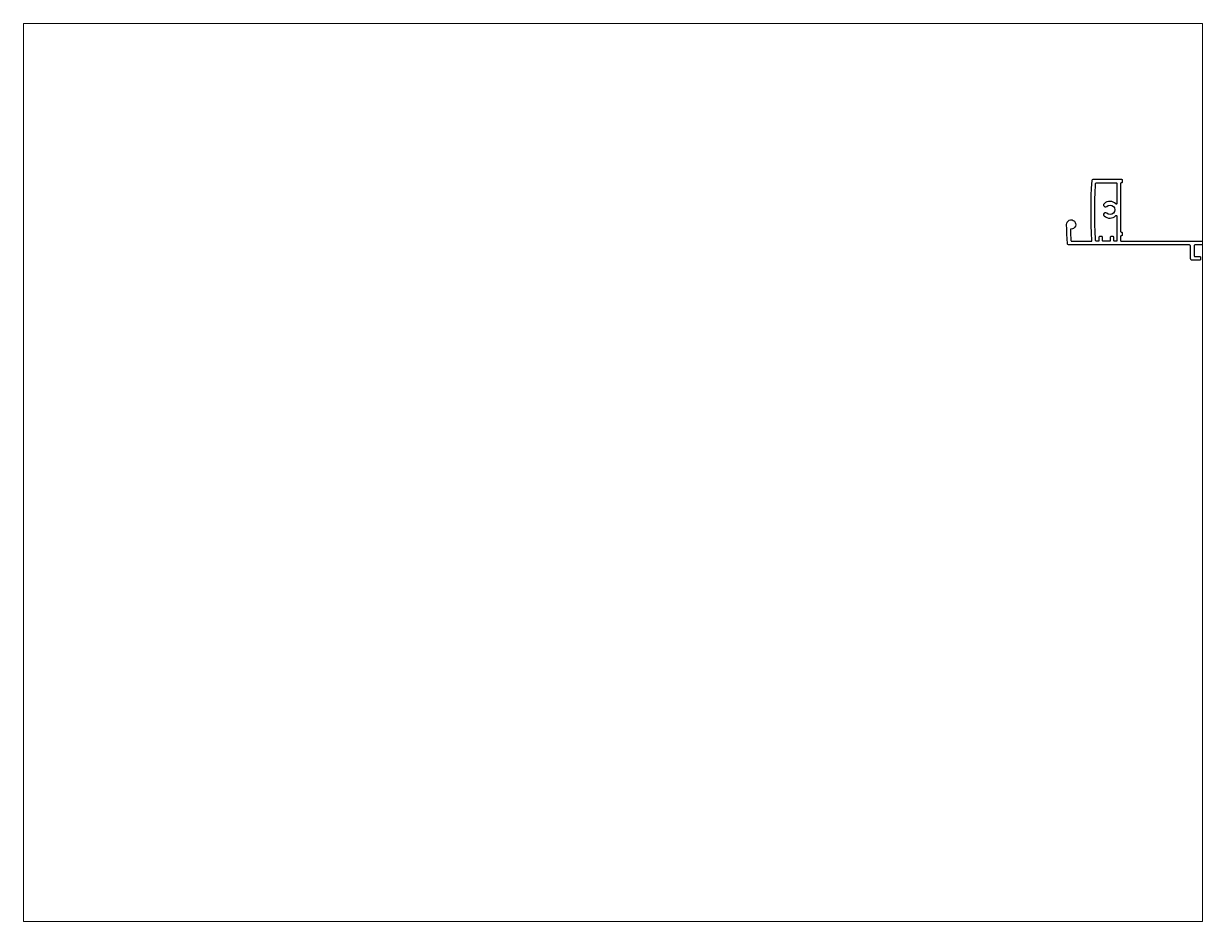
# Paper-space layout 'Layout1' of a CAD drawing. Extents: x 27 to 240, y 20 to 183.
# The model-space entities are those that its viewports show. They can reach past a viewport. Long polylines and large blocks are cut down to what shows.
import ezdxf

# ---------------------------------------------------------------- set-up
doc = ezdxf.new("R2010")
doc.units = 0
doc.header["$LTSCALE"] = 15
doc.layers.get('0').update_dxf_attribs({"linetype": 'CONTINUOUS'})

msp = doc.modelspace()

# ---------------------------------------------------------------- linework, layer by layer
at = {"linetype": 'CONTINUOUS', "flags": 128}
for points in [[(347.22, 206.21, -0.033871), (347.29, 225.84, -0.39357), (347.78, 226.3), (356.92, 226.3, -0.414214), (357.12, 226.1), (357.12, 225.3, -0.414214), (356.92, 225.1), (356.82, 225.1, 0.414214), (356.62, 224.9), (356.62, 209.2, 0.414214), (356.82, 209), (356.92, 209, -0.414214), (357.12, 208.8), (357.12, 208, -0.414214), (356.92, 207.8), (356.82, 207.8, 0.414214), (356.62, 207.6), (356.62, 206.2, 0.414214), (356.82, 206), (391.29, 206, 0.395953)], [(391.52, 204.8), (380.92, 204.8, 0.414214), (380.72, 204.6), (380.72, 201.2, 0.414214), (380.92, 201), (382.52, 201, -0.414214), (382.72, 200.8), (382.72, 200, -0.414214), (382.52, 199.8), (380.02, 199.8, -0.414214), (379.52, 200.3), (379.52, 204.3, 0.414214), (379.02, 204.8), (339.72, 204.8, -0.393699), (339.23, 205.27, -0.010656), (338.92, 211.44, -2.507586), (340.38, 209.98, 0.433313), (340.18, 209.77, 0.00624), (340.37, 206.19, 0.395386), (340.57, 206), (347.02, 206, 0.433216), (347.22, 206.21)]]:
    msp.add_lwpolyline(points, format="xyb", dxfattribs=at)
msp.add_lwpolyline([(350.72, 207.3, 0.414214), (350.52, 207.5), (349.72, 207.5, 0.414214), (349.52, 207.3), (349.52, 206.2, -0.414214), (349.32, 206), (348.63, 206, -0.395256), (348.43, 206.19, -0.03259), (348.43, 224.91, -0.395256), (348.63, 225.1), (355.22, 225.1, -0.414214), (355.42, 224.9), (355.42, 218.37, -0.670623), (355.08, 218.23, 0.410039), (351.22, 218.29, 1), (352.05, 217.42, -2.344201), (352.05, 215.18, 1), (351.22, 214.32, 0.410039), (355.08, 214.37, -0.670623), (355.42, 214.23), (355.42, 206.2, -0.414214), (355.22, 206), (354.62, 206, -0.414214), (354.42, 206.2), (354.42, 207.3, 0.414214), (354.22, 207.5), (353.42, 207.5, 0.414214), (353.22, 207.3), (353.22, 206.2, -0.414214), (353.02, 206), (350.92, 206, -0.414214), (350.72, 206.2)], format="xyb", close=True, dxfattribs=at)

psp = doc.layouts.get("Layout1")

# ---------------------------------------------------------------- viewports
at = {"layer": '0', "color": 0, "linetype": 'BYBLOCK', "ltscale": 0.05}
psp.add_viewport(center=(133.35, 101.6), size=(213.36, 162.56), view_center_point=(190.51, 130.3), view_height=293.8955, dxfattribs=at)

doc.saveas('drawing.dxf')
